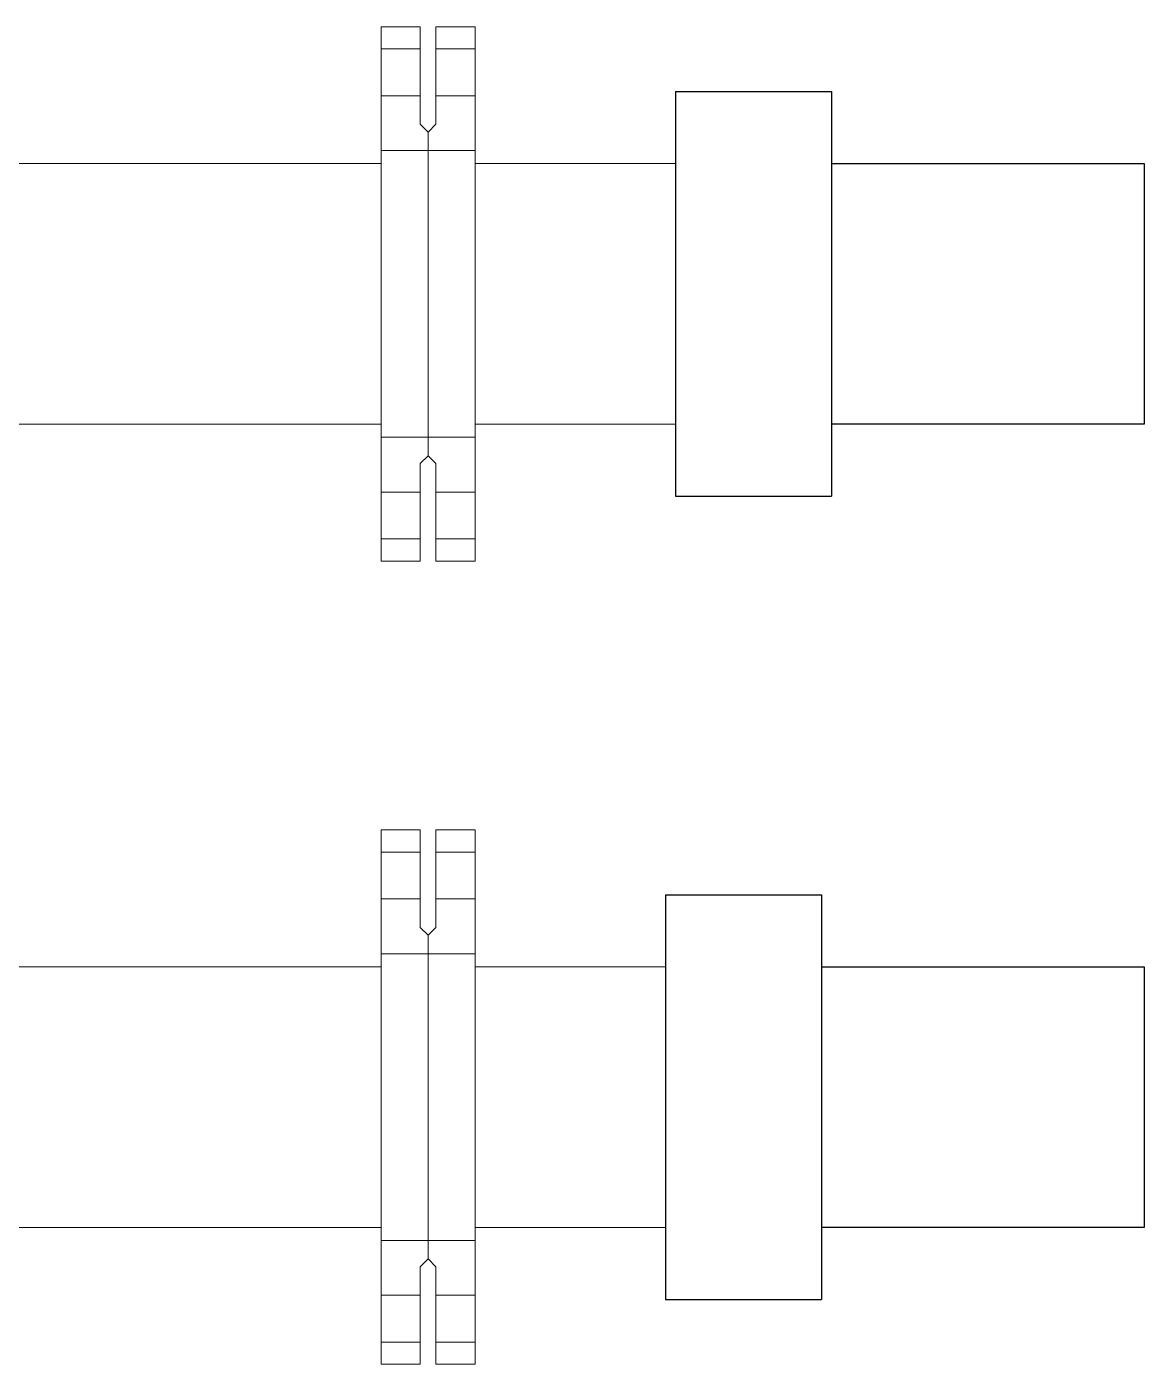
# Model space of a CAD drawing. Header units: millimetres. Extents: x 842 to 5141, y 625 to 3919.
# Drawn here: x 3124 to 5141, y 952 to 3366 of the extents above; entities that cross this region are included whole.
import ezdxf

# ---------------------------------------------------------------- set-up
doc = ezdxf.new("R2010")
doc.units = ezdxf.units.MM

msp = doc.modelspace()

# ---------------------------------------------------------------- linework, layer by layer
at = {"color": 7, "lineweight": 13, "ltscale": 20}
for p, q in [((3764, 3241.7), (3764, 3326.4)), ((3834.5, 3326.4), (3834.5, 3241.7)), ((3862.8, 3326.4), (3862.8, 3241.7)), ((3933.3, 3241.7), (3933.3, 3326.4)), ((3848.7, 3176.2), (3834.5, 3190.3)), ((3848.7, 3176.2), (3862.8, 3190.3)), ((3848.7, 3176.2), (3848.7, 3142.9)), ((3848.7, 3176.2), (3848.7, 3142.9)), ((3764, 2625.3), (3764, 3142.9)), ((3848.7, 3142.9), (3848.7, 2625.3)), ((3848.7, 3142.9), (3848.7, 2625.3)), ((3933.3, 2625.3), (3933.3, 3142.9)), ((3848.7, 2625.3), (3848.7, 2591.9)), ((3848.7, 2625.3), (3848.7, 2591.9)), ((3848.7, 2591.9), (3834.5, 2577.8)), ((3848.7, 2591.9), (3862.8, 2577.8)), ((3764, 2441.8), (3764, 2526.5)), ((3834.5, 2526.5), (3834.5, 2441.8)), ((3862.8, 2526.5), (3862.8, 2441.8)), ((3933.3, 2441.8), (3933.3, 2526.5)), ((3764, 1791.9), (3764, 1876.6)), ((3834.5, 1876.6), (3834.5, 1791.9)), ((3862.8, 1876.6), (3862.8, 1791.9)), ((3933.3, 1791.9), (3933.3, 1876.6)), ((3848.7, 1726.4), (3834.5, 1740.6)), ((3848.7, 1726.4), (3862.8, 1740.6)), ((3848.7, 1726.4), (3848.7, 1693.1)), ((3848.7, 1726.4), (3848.7, 1693.1)), ((3764, 1175.5), (3764, 1693.1)), ((3848.7, 1693.1), (3848.7, 1175.5)), ((3848.7, 1693.1), (3848.7, 1175.5)), ((3933.3, 1175.5), (3933.3, 1693.1)), ((3848.7, 1175.5), (3848.7, 1142.1)), ((3848.7, 1175.5), (3848.7, 1142.1)), ((3848.7, 1142.1), (3834.5, 1128)), ((3848.7, 1142.1), (3862.8, 1128)), ((3764, 992), (3764, 1076.7)), ((3834.5, 1076.7), (3834.5, 992)), ((3862.8, 1076.7), (3862.8, 992)), ((3933.3, 992), (3933.3, 1076.7))]:
    msp.add_line(p, q, dxfattribs=at)
at = {"lineweight": 30}
for p, q in [((4295, 3249.2), (4576.9, 3249.2)), ((4295, 3249.2), (4295, 2518.9)), ((4576.9, 3249.2), (4576.9, 2518.9)), ((4576.9, 3119.3), (5141.1, 3119.3)), ((5141.1, 3119.3), (5141.1, 2648.8)), ((5141.1, 2648.8), (4576.9, 2648.8)), ((4295, 2518.9), (4576.9, 2518.9)), ((4276.9, 1799.4), (4558.8, 1799.4)), ((4276.9, 1799.4), (4276.9, 1069.1)), ((4558.8, 1799.4), (4558.8, 1069.1)), ((4558.8, 1669.5), (5141.1, 1669.5)), ((5141.1, 1669.5), (5141.1, 1199)), ((5141.1, 1199), (4558.8, 1199)), ((4276.9, 1069.1), (4558.8, 1069.1))]:
    msp.add_line(p, q, dxfattribs=at)
at = {"lineweight": 13}
for p, q in [((3764, 3119.3), (2999, 3119.3)), ((4295, 3119.3), (3933.3, 3119.3)), ((4826, 3119.3), (4576.9, 3119.3)), ((3764, 2648.8), (2999, 2648.8)), ((4295, 2648.8), (3933.3, 2648.8)), ((4826, 2648.8), (4576.9, 2648.8)), ((3764, 1669.5), (2999, 1669.5)), ((4276.9, 1669.5), (3933.3, 1669.5)), ((4826, 1669.5), (4558.8, 1669.5)), ((3764, 1199), (2999, 1199)), ((4276.9, 1199), (3933.3, 1199)), ((4826, 1199), (4558.8, 1199))]:
    msp.add_line(p, q, dxfattribs=at)
at = {"color": 7, "lineweight": 13, "ltscale": 20}
for points in [[(3834.5, 3326.4), (3834.5, 3366.4), (3764, 3366.4), (3764, 3326.4)], [(3862.8, 3326.4), (3862.8, 3366.4), (3933.3, 3366.4), (3933.3, 3326.4)], [(3834.5, 3326.4), (3764, 3326.4)], [(3862.8, 3326.4), (3933.3, 3326.4)], [(3764, 3241.7), (3764, 3142.9)], [(3764, 3241.7), (3834.5, 3241.7)], [(3834.5, 3190.3), (3834.5, 3241.7)], [(3862.8, 3190.3), (3862.8, 3241.7)], [(3933.3, 3241.7), (3862.8, 3241.7)], [(3933.3, 3241.7), (3933.3, 3142.9)], [(3848.7, 3142.9), (3764, 3142.9)], [(3848.7, 3142.9), (3933.3, 3142.9)], [(3764, 2625.3), (3764, 2526.5)], [(3764, 2625.3), (3848.7, 2625.3)], [(3933.3, 2625.3), (3848.7, 2625.3)], [(3933.3, 2625.3), (3933.3, 2526.5)], [(3834.5, 2526.5), (3834.5, 2577.8)], [(3862.8, 2526.5), (3862.8, 2577.8)], [(3834.5, 2526.5), (3764, 2526.5)], [(3862.8, 2526.5), (3933.3, 2526.5)], [(3764, 2441.8), (3764, 2401.8), (3834.5, 2401.8), (3834.5, 2441.8)], [(3764, 2441.8), (3834.5, 2441.8)], [(3933.3, 2441.8), (3933.3, 2401.8), (3862.8, 2401.8), (3862.8, 2441.8)], [(3933.3, 2441.8), (3862.8, 2441.8)], [(3834.5, 1876.6), (3834.5, 1916.6), (3764, 1916.6), (3764, 1876.6)], [(3862.8, 1876.6), (3862.8, 1916.6), (3933.3, 1916.6), (3933.3, 1876.6)], [(3834.5, 1876.6), (3764, 1876.6)], [(3862.8, 1876.6), (3933.3, 1876.6)], [(3764, 1791.9), (3764, 1693.1)], [(3764, 1791.9), (3834.5, 1791.9)], [(3834.5, 1740.6), (3834.5, 1791.9)], [(3862.8, 1740.6), (3862.8, 1791.9)], [(3933.3, 1791.9), (3862.8, 1791.9)], [(3933.3, 1791.9), (3933.3, 1693.1)], [(3848.7, 1693.1), (3764, 1693.1)], [(3848.7, 1693.1), (3933.3, 1693.1)], [(3764, 1175.5), (3764, 1076.7)], [(3764, 1175.5), (3848.7, 1175.5)], [(3933.3, 1175.5), (3848.7, 1175.5)], [(3933.3, 1175.5), (3933.3, 1076.7)], [(3834.5, 1076.7), (3834.5, 1128)], [(3862.8, 1076.7), (3862.8, 1128)], [(3834.5, 1076.7), (3764, 1076.7)], [(3862.8, 1076.7), (3933.3, 1076.7)], [(3764, 992), (3764, 952), (3834.5, 952), (3834.5, 992)], [(3764, 992), (3834.5, 992)], [(3933.3, 992), (3933.3, 952), (3862.8, 952), (3862.8, 992)], [(3933.3, 992), (3862.8, 992)]]:
    msp.add_lwpolyline(points, dxfattribs=at)

doc.saveas('drawing.dxf')
